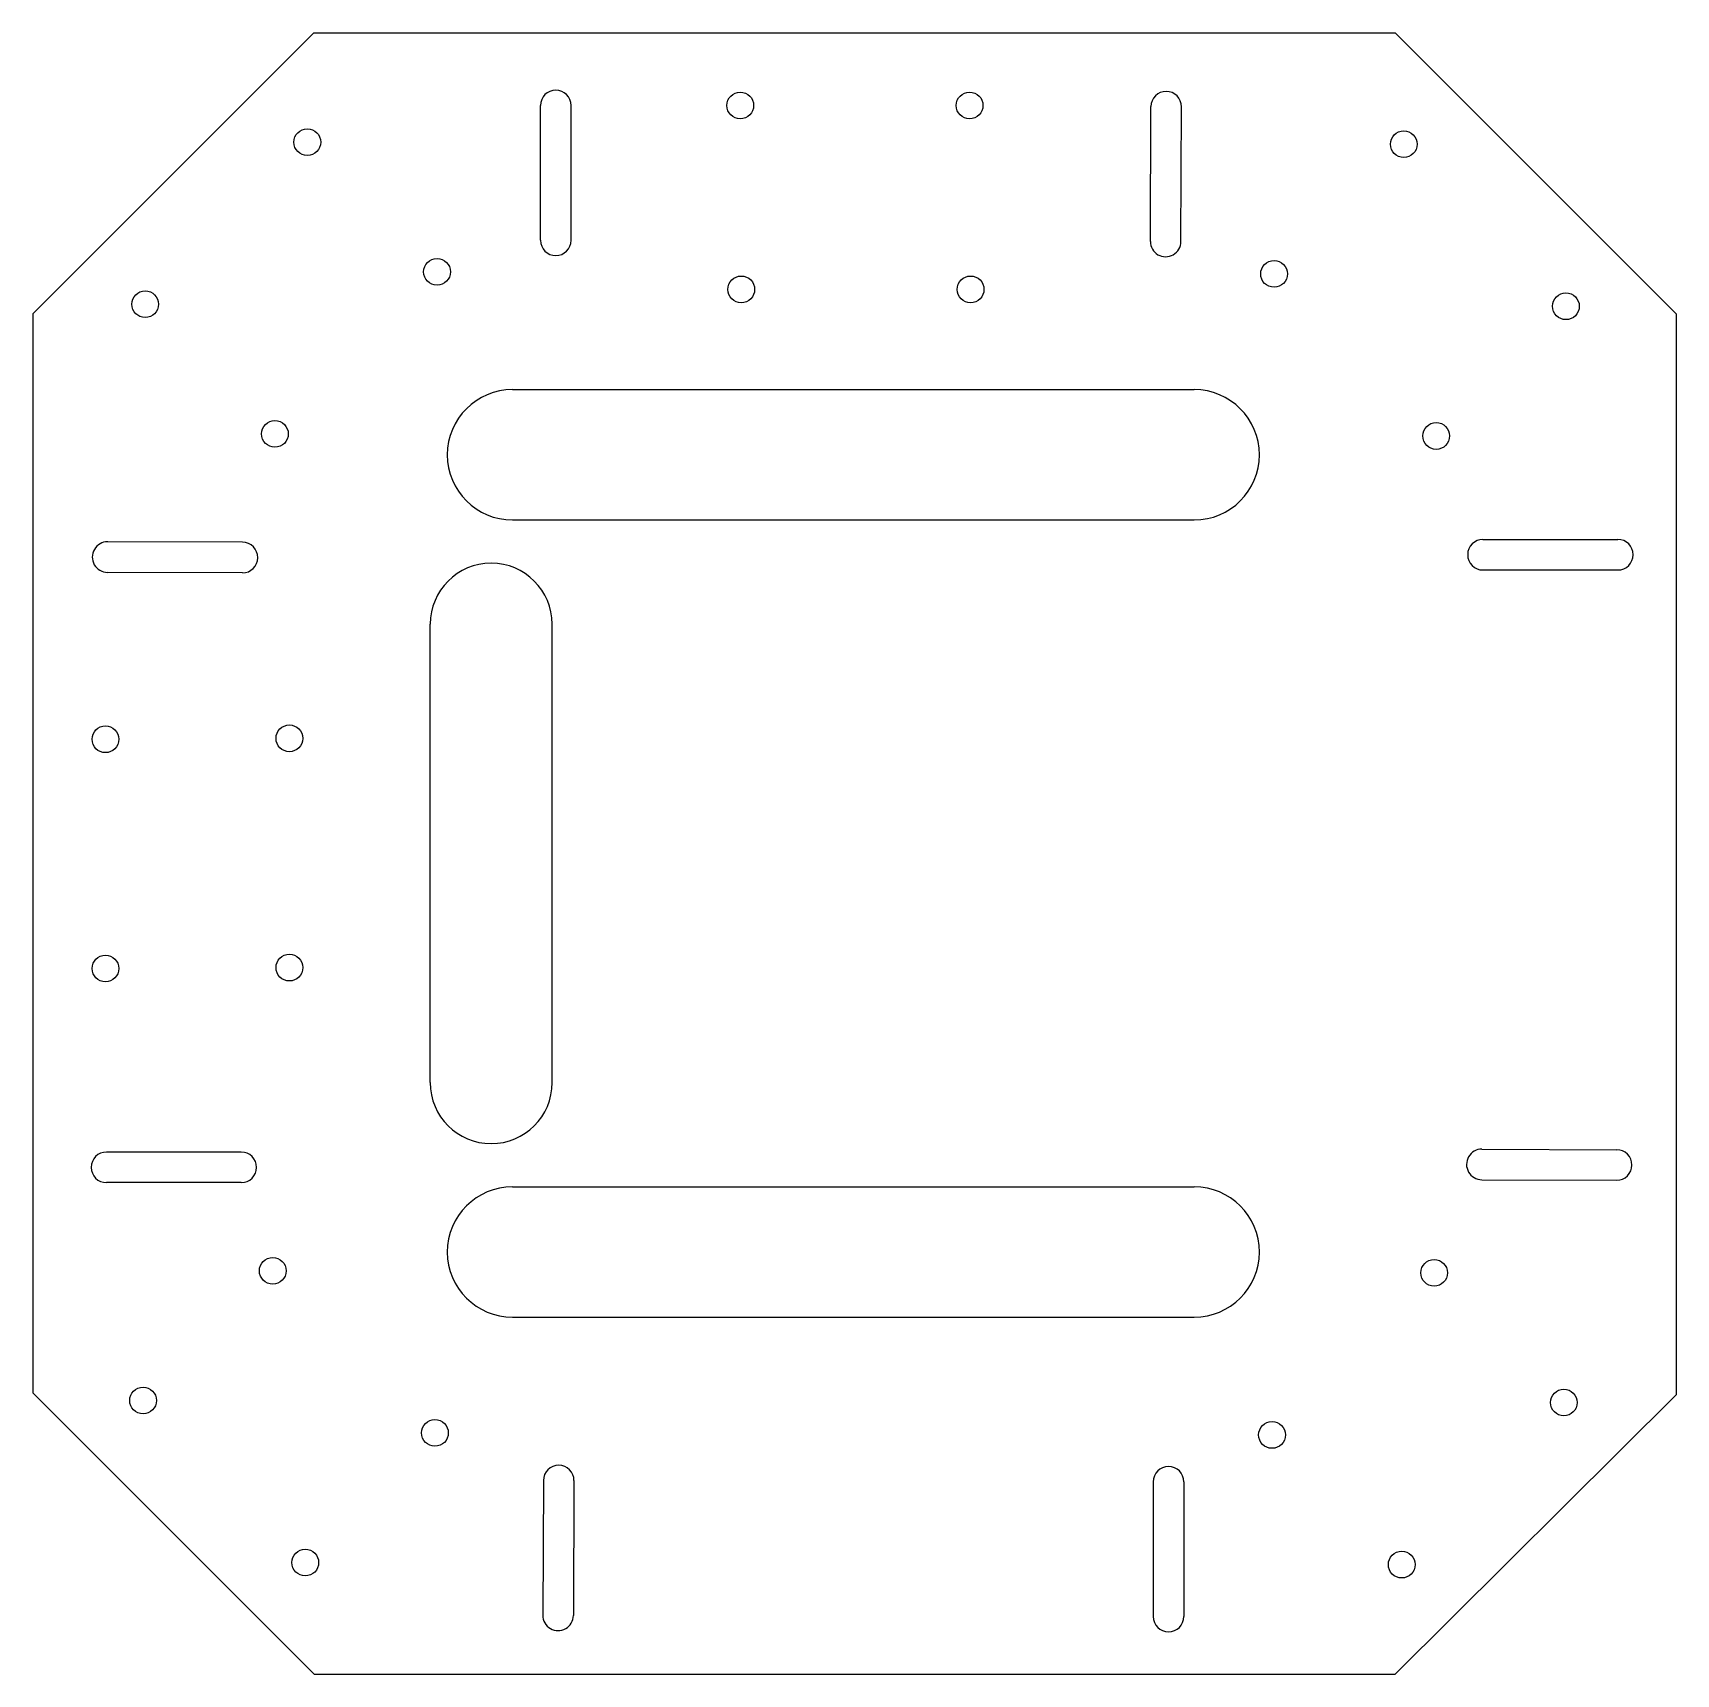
# Model space of a CAD drawing. Header units: millimetres. Extents: x -110 to 105, y -98 to 117.
import ezdxf

# ---------------------------------------------------------------- set-up
doc = ezdxf.new("R2010")
doc.units = ezdxf.units.MM

msp = doc.modelspace()

# ---------------------------------------------------------------- linework, layer by layer
at = {"color": 7, "linetype": 'Continuous', "lineweight": 25}
for p, q in [((-73.6, 117.28), (-110.37, 80.51)), ((-73.6, 117.28), (67.86, 117.28)), ((104.63, 80.51), (67.86, 117.28)), ((-43.95, 90.14), (-43.95, 107.78)), ((-39.95, 90.14), (-39.95, 107.78)), ((35.84, 89.99), (35.91, 107.63)), ((39.84, 89.97), (39.91, 107.62)), ((-110.37, 80.51), (-110.37, -60.7)), ((104.63, 80.51), (104.63, -60.95)), ((-47.61, 70.6), (41.58, 70.6)), ((-47.61, 53.54), (41.58, 53.54)), ((-82.93, 50.61), (-100.58, 50.68)), ((79.36, 50.99), (97.01, 50.99)), ((-82.95, 46.61), (-100.59, 46.68)), ((79.36, 46.99), (97.01, 46.99)), ((-58.39, -20.1), (-58.39, 39.9)), ((-42.42, -20.1), (-42.42, 39.9)), ((-83.1, -29.18), (-100.74, -29.18)), ((79.21, -28.8), (96.86, -28.87)), ((-83.1, -33.18), (-100.74, -33.18)), ((-47.61, -33.73), (41.58, -33.73)), ((79.2, -32.8), (96.84, -32.87)), ((-47.61, -50.79), (41.58, -50.79)), ((-110.37, -60.7), (-73.57, -97.5)), ((67.89, -97.5), (104.63, -60.95)), ((-43.57, -72.16), (-43.65, -89.81)), ((-39.57, -72.18), (-39.65, -89.82)), ((36.22, -72.33), (36.22, -89.97)), ((40.22, -72.33), (40.22, -89.97)), ((-73.57, -97.5), (67.89, -97.5))]:
    msp.add_line(p, q, dxfattribs=at)
for centre in [(-17.81, 107.78), (12.19, 107.78), (-74.46, 102.98), (69, 102.71), (-57.49, 86.01), (52.03, 85.74), (-17.68, 83.71), (12.32, 83.71), (-95.67, 81.77), (90.21, 81.5), (-78.7, 64.8), (73.24, 64.53), (-100.87, 24.84), (-76.8, 24.96), (-100.87, -5.16), (-76.8, -5.04), (-78.98, -44.72), (72.97, -44.99), (-95.95, -61.69), (89.94, -61.96), (-57.76, -65.93), (51.76, -66.2), (-74.73, -82.9), (68.73, -83.17)]:
    msp.add_circle(centre, 1.75, dxfattribs=at)
for centre, radius, start, end in [((-41.95, 107.78), 2, 0, 180), ((37.91, 107.62), 2, 359.7685, 179.7685), ((-41.95, 90.14), 2, 180, 0), ((37.84, 89.98), 2, 179.7685, 359.7685), ((-47.61, 62.07), 8.53, 90, 270), ((41.58, 62.07), 8.53, 270, 90), ((-100.59, 48.68), 2, 89.7685, 269.7685), ((-82.94, 48.61), 2, 269.7685, 89.7685), ((79.36, 48.99), 2, 90, 270), ((97.01, 48.99), 2, 270, 90), ((-50.4, 39.9), 7.98, 0, 180), ((-50.4, -20.1), 7.98, 180, 0), ((-100.74, -31.18), 2, 90, 270), ((-83.1, -31.18), 2, 270, 90), ((79.21, -30.8), 2, 89.7685, 269.7685), ((96.85, -30.87), 2, 269.7685, 89.7685), ((-47.61, -42.26), 8.53, 90, 270), ((41.58, -42.26), 8.53, 270, 90), ((-41.57, -72.17), 2, 359.7685, 179.7685), ((38.22, -72.33), 2, 0, 180), ((-41.65, -89.81), 2, 179.7685, 359.7685), ((38.22, -89.97), 2, 180, 0)]:
    msp.add_arc(centre, radius, start, end, dxfattribs=at)

doc.saveas('drawing.dxf')
